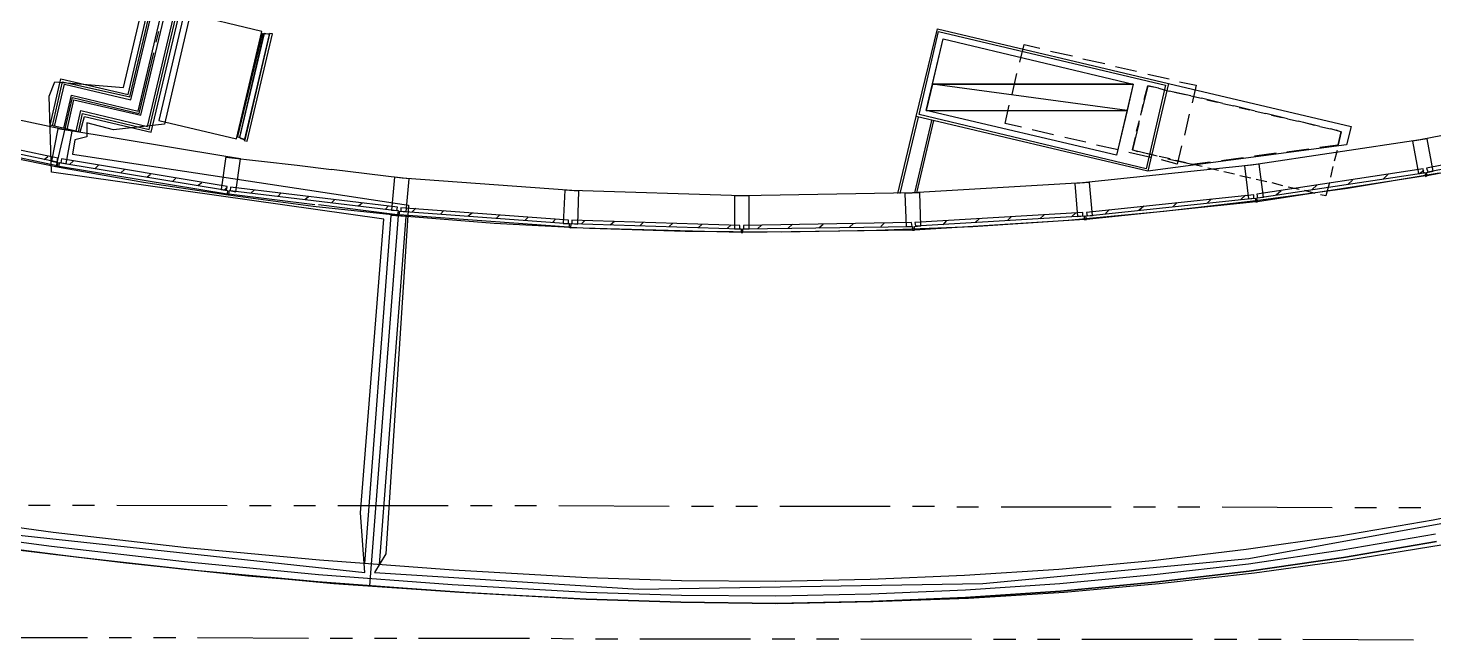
# Model space of a CAD drawing. Header units: feet. Extents: x -84 to 198, y -22 to 181.
# Drawn here: x 47.87 to 79.67, y 6.72 to 20.58 of the extents above; entities that cross this region are included whole.
import ezdxf

# ---------------------------------------------------------------- set-up
doc = ezdxf.new("R2010")
doc.units = ezdxf.units.FT
for name, color, linetype in [('A-AREA-UNIDAD', 30, 'CONTINUOUS'), ('A-LINEA', 7, 'CONTINUOUS'), ('A-MURO-CONCRETO', 8, 'CONTINUOUS')]:
    doc.layers.add(name, color=color, linetype=linetype)

msp = doc.modelspace()

# ---------------------------------------------------------------- linework, layer by layer
at = {"layer": 'A-AREA-UNIDAD'}
for points in [[(52.08, 23.2356), (50.96, 18.4), (49.808, 18.2756), (49.2, 18.4356), (49.2, 18.1156), (48.928, 18.0444), (48.88, 17.7244), (56.48, 16.5689), (55.968, 8.6756), (55.712, 8.2489), (61.68, 7.8756), (69.472, 8), (75.488, 8.5689), (83.968, 10.1156)], [(45.632, 9.3156), (55.488, 8.2489), (55.392, 9.6), (55.92, 16.2489), (48.4, 17.3156), (48.352, 19.04), (48.48, 19.36), (50.032, 19.2356), (50.432, 20.9244)]]:
    msp.add_lwpolyline(points, dxfattribs=at)
at = {"layer": 'A-LINEA'}
for p, q in [((50.1333, 19.0711), (52.7867, 30.3244)), ((50.1733, 19.0178), (52.8267, 30.2578)), ((50.2, 18.9511), (52.8667, 30.1911)), ((50.36, 18.6978), (53.0267, 29.9511)), ((50.4267, 18.6044), (53.08, 29.8444)), ((50.5733, 18.3511), (53.24, 29.5911)), ((50.6133, 18.2844), (53.28, 29.5378)), ((50.6533, 18.2178), (53.32, 29.4711)), ((50.7733, 20.2578), (50.8267, 20.4978)), ((52.6133, 18.1244), (53.1733, 20.4444)), ((52.6133, 18.1244), (53.1733, 20.4444)), ((53.2, 20.4444), (52.6533, 18.1111)), ((53.2, 20.4444), (52.6533, 18.1111)), ((71, 20.0578), (71.4933, 19.9511)), ((50.3867, 18.6444), (50.72, 20.0178)), ((71.7333, 19.8844), (72.2267, 19.7778)), ((48.3733, 18.3778), (48.6133, 19.4311)), ((48.6133, 19.4311), (50.1333, 19.0711)), ((70.1333, 19.0711), (70.24, 19.5511)), ((72.4667, 19.7111), (72.9467, 19.6044)), ((73.2, 19.5378), (73.68, 19.4311)), ((48.4267, 18.3644), (48.6533, 19.3644)), ((48.4667, 18.3511), (48.6933, 19.3111)), ((48.6533, 19.3644), (50.1733, 19.0178)), ((48.6933, 19.3111), (50.2, 18.9511)), ((73.44, 19.2178), (73.68, 19.1511)), ((73.6667, 19.3244), (77.8, 18.3511)), ((74.1733, 19.0444), (73.68, 19.1511)), ((73.8, 19.1244), (74.0533, 19.0711)), ((48.7067, 18.2711), (44.9467, 19.0711)), ((48.5067, 17.4311), (48.88, 19.0044)), ((48.68, 18.3111), (48.8533, 19.0578)), ((48.76, 18.2844), (48.9067, 18.9511)), ((48.8533, 19.0578), (50.36, 18.6978)), ((48.88, 19.0044), (50.3867, 18.6444)), ((48.9067, 18.9511), (50.4267, 18.6044)), ((73.04, 18.6044), (73.0933, 18.8444)), ((74.1733, 19.0444), (74.4133, 18.9911)), ((74.8933, 18.8711), (74.4133, 18.9911)), ((74.5333, 18.9511), (74.7733, 18.8978)), ((74.8933, 18.8711), (75.1467, 18.8178)), ((75.6267, 18.6978), (75.1467, 18.8178)), ((75.2667, 18.7778), (75.5067, 18.7244)), ((83.1333, 18.7911), (79.36, 18.0444)), ((48.96, 18.2444), (49.0667, 18.7111)), ((49.0133, 18.2311), (49.1067, 18.6444)), ((49.0533, 18.2178), (49.1467, 18.5778)), ((49.0667, 18.7111), (50.5733, 18.3511)), ((49.1067, 18.6444), (50.6133, 18.2844)), ((49.1467, 18.5778), (50.6533, 18.2178)), ((67.5467, 16.8311), (67.96, 18.5778)), ((67.6, 16.8311), (68.0133, 18.5644)), ((68.3067, 18.4844), (67.92, 16.8444)), ((67.9733, 16.8444), (68.36, 18.4844)), ((72.9467, 18.2444), (73.0133, 18.4844)), ((74.1333, 18.6311), (74.0267, 18.1511)), ((75.6267, 18.6978), (75.8667, 18.6444)), ((76.36, 18.5244), (75.8667, 18.6444)), ((76, 18.6044), (76.24, 18.5511)), ((76.36, 18.5244), (76.6, 18.4711)), ((77.0933, 18.3511), (76.6, 18.4711)), ((76.72, 18.4444), (76.9733, 18.3778)), ((48.5333, 17.4578), (44.7733, 18.2578)), ((49.0533, 18.2178), (48.3733, 18.3778)), ((52.3467, 17.6711), (48.7067, 18.2711)), ((71.0667, 18.1644), (70.5867, 18.2711)), ((73, 18.4178), (72.8533, 17.8178)), ((77.0933, 18.3511), (77.3333, 18.2978)), ((71.8, 17.9911), (71.32, 18.0978)), ((72.5333, 17.8178), (72.04, 17.9244)), ((72.8533, 17.8178), (73.4133, 17.6844)), ((73.96, 17.9111), (73.8667, 17.4978)), ((79.36, 18.0444), (75.5467, 17.4711)), ((76.3467, 17.7778), (76.84, 17.8444)), ((83.2933, 17.9778), (79.52, 17.2311)), ((48.24, 17.6044), (48.32, 17.6711)), ((48.8133, 17.4978), (48.8933, 17.5644)), ((52.3467, 17.6578), (53.96, 17.4711)), ((73.2667, 17.6444), (72.7733, 17.7644)), ((73.3333, 17.6978), (73.0933, 17.7511)), ((73.7067, 17.6178), (73.4533, 17.6711)), ((73.8667, 17.4978), (73.5067, 17.5911)), ((74.0667, 17.5244), (73.8267, 17.5778)), ((74.4267, 17.4444), (74.1867, 17.4978)), ((74.8667, 17.5778), (75.36, 17.6444)), ((75.6133, 17.6844), (76.1067, 17.7511)), ((77.48, 17.8044), (77.4133, 17.5644)), ((52.3733, 16.8178), (48.5733, 17.4444)), ((49.4, 17.4044), (49.4667, 17.4711)), ((49.9733, 17.2978), (50.0533, 17.3778)), ((50.56, 17.2044), (50.64, 17.2711)), ((51.1467, 17.1111), (51.2133, 17.1778)), ((53.96, 17.4711), (54.7333, 17.3778)), ((56.3333, 17.1778), (54.7333, 17.3778)), ((60.1733, 16.8978), (56.3333, 17.1778)), ((75.5467, 17.4711), (71.72, 17.0711)), ((74.8, 17.3511), (74.56, 17.4044)), ((75.16, 17.2711), (74.92, 17.3244)), ((75.5333, 17.1778), (75.28, 17.2311)), ((79.48, 17.2311), (75.68, 16.6444)), ((77.3867, 17.4444), (77.3333, 17.2044)), ((78.5333, 17.1644), (78.64, 17.2711)), ((79.3467, 17.2844), (79.44, 17.3644)), ((51.72, 17.0178), (51.8, 17.0844)), ((52.3067, 16.9111), (52.3733, 16.9778)), ((52.92, 16.8444), (52.9867, 16.9111)), ((64.0267, 16.7778), (60.1733, 16.8978)), ((71.72, 17.0711), (67.88, 16.8444)), ((75.8933, 17.0978), (75.6533, 17.1511)), ((76.2533, 17.0044), (76.0133, 17.0711)), ((76.1067, 16.8044), (76.2133, 16.8978)), ((76.6267, 16.9244), (76.3733, 16.9778)), ((76.9867, 16.8311), (76.7467, 16.8978)), ((76.92, 16.9244), (77.0267, 17.0178)), ((77.3067, 17.0844), (77.2267, 16.7778)), ((77.7333, 17.0444), (77.8267, 17.1378)), ((54.36, 16.5778), (52.4133, 16.8178)), ((53.52, 16.7644), (53.6, 16.8444)), ((54.1333, 16.6978), (54.2133, 16.7644)), ((56.2267, 16.3511), (54.44, 16.5778)), ((54.7333, 16.6178), (54.8133, 16.6978)), ((55.3467, 16.5511), (55.4267, 16.6178)), ((55.9467, 16.4711), (56.0267, 16.5511)), ((67.88, 16.8444), (64.0267, 16.7778)), ((75.64, 16.6444), (71.8133, 16.2444)), ((73, 16.4578), (73.1067, 16.5511)), ((73.7733, 16.5378), (73.8667, 16.6311)), ((74.5467, 16.6178), (74.64, 16.7111)), ((75.3067, 16.6978), (75.4133, 16.7911)), ((77.2267, 16.7778), (77.1067, 16.8044)), ((56.4133, 16.3111), (55.8133, 8.4311)), ((60.1067, 16.0711), (56.2667, 16.3511)), ((56.56, 16.4178), (56.64, 16.4978)), ((57.2, 16.3644), (57.28, 16.4444)), ((57.8267, 16.3244), (57.92, 16.3911)), ((58.4667, 16.2711), (58.5467, 16.3511)), ((59.1067, 16.2178), (59.1867, 16.2978)), ((59.7333, 16.1778), (59.8133, 16.2578)), ((60.3867, 16.1378), (60.4667, 16.2178)), ((71.7733, 16.2444), (67.92, 16.0044)), ((68.5733, 16.1244), (68.6533, 16.2178)), ((69.2933, 16.1778), (69.3867, 16.2578)), ((70.0267, 16.2178), (70.12, 16.3111)), ((70.76, 16.2578), (70.8533, 16.3511)), ((71.48, 16.3111), (71.5733, 16.3911)), ((72.24, 16.3778), (72.3333, 16.4711)), ((64, 15.9511), (60.1467, 16.0578)), ((61.04, 16.1244), (61.1333, 16.2044)), ((61.7067, 16.0978), (61.7867, 16.1778)), ((62.3733, 16.0844), (62.4533, 16.1644)), ((63.0267, 16.0578), (63.12, 16.1378)), ((63.6933, 16.0444), (63.7733, 16.1244)), ((67.88, 16.0044), (64.04, 15.9511)), ((64.3733, 16.0311), (64.4667, 16.1244)), ((65.0667, 16.0444), (65.16, 16.1378)), ((65.76, 16.0578), (65.8533, 16.1378)), ((66.4533, 16.0711), (66.5467, 16.1511)), ((67.16, 16.0844), (67.24, 16.1644)), ((67.8533, 16.0844), (67.8667, 16.0978)), ((47.88, 9.7778), (48.3733, 9.7778)), ((48.88, 9.7778), (49.3733, 9.7778)), ((49.88, 9.7778), (52.3733, 9.7644)), ((52.88, 9.7644), (53.3733, 9.7644)), ((53.88, 9.7644), (54.3733, 9.7644)), ((54.88, 9.7644), (57.3733, 9.7644)), ((57.88, 9.7644), (58.3733, 9.7644)), ((58.88, 9.7644), (59.3733, 9.7644)), ((59.88, 9.7644), (62.3733, 9.7511)), ((62.88, 9.7511), (63.3733, 9.7511)), ((63.88, 9.7511), (64.3733, 9.7511)), ((64.88, 9.7511), (67.3733, 9.7511)), ((67.88, 9.7511), (68.3733, 9.7511)), ((68.88, 9.7378), (69.3733, 9.7378)), ((69.88, 9.7378), (72.3733, 9.7378)), ((72.88, 9.7378), (73.3733, 9.7378)), ((73.88, 9.7378), (74.3733, 9.7378)), ((74.88, 9.7378), (77.3733, 9.7244)), ((77.88, 9.7244), (78.3733, 9.7244)), ((78.88, 9.7244), (79.3733, 9.7244)), ((46.7067, 6.7778), (49.2133, 6.7778)), ((49.7067, 6.7778), (50.2133, 6.7778)), ((50.7067, 6.7778), (51.2133, 6.7778)), ((51.7067, 6.7778), (54.2133, 6.7644)), ((54.7067, 6.7644), (55.2133, 6.7644)), ((55.7067, 6.7644), (56.2133, 6.7644)), ((56.7067, 6.7644), (59.2133, 6.7644)), ((59.7067, 6.7644), (60.2133, 6.7511)), ((60.7067, 6.7511), (61.2133, 6.7511)), ((61.7067, 6.7511), (64.2133, 6.7511)), ((64.7067, 6.7511), (65.2133, 6.7511)), ((65.7067, 6.7511), (66.2133, 6.7511)), ((66.7067, 6.7511), (69.2133, 6.7378)), ((69.7067, 6.7378), (70.2133, 6.7378)), ((70.7067, 6.7378), (71.2133, 6.7378)), ((71.7067, 6.7378), (74.2133, 6.7378)), ((74.7067, 6.7378), (75.2133, 6.7378)), ((75.7067, 6.7378), (76.2133, 6.7378)), ((76.7067, 6.7378), (79.2133, 6.7244))]:
    msp.add_line(p, q, dxfattribs=at)
for points in [[(52.5867, 18.0711), (53.16, 20.4978), (51.4, 20.9244), (50.8267, 18.4844), (52.5867, 18.0711)], [(52.7733, 18.0444), (52.6933, 18.0711), (52.68, 18.0844), (52.6533, 18.0978), (52.6533, 18.1111), (52.6267, 18.0978), (52.6133, 18.1244), (52.6, 18.1111), (53.16, 20.4578), (53.1733, 20.4444), (53.1867, 20.4578), (53.2, 20.4444), (53.2133, 20.4578), (53.24, 20.4444), (53.2533, 20.4578), (53.3333, 20.4444), (52.7733, 18.0444)], [(52.7733, 18.0444), (52.6933, 18.0711), (52.68, 18.0844), (52.6533, 18.0978), (52.6533, 18.1111), (52.6267, 18.0978), (52.6133, 18.1244), (52.6, 18.1111), (53.16, 20.4578), (53.1733, 20.4444), (53.1867, 20.4578), (53.2, 20.4444), (53.2133, 20.4578), (53.24, 20.4444), (53.2533, 20.4578), (53.3333, 20.4444), (52.7733, 18.0444)], [(53.3333, 20.4311), (53.2133, 20.4578), (52.6533, 18.0978), (52.7733, 18.0578), (53.3333, 20.4311)], [(53.3333, 20.4311), (53.2133, 20.4578), (52.6533, 18.0978), (52.7733, 18.0578), (53.3333, 20.4311)], [(53.4, 20.4444), (53.3333, 20.4578), (52.76, 18.0311), (52.8267, 18.0178), (53.4, 20.4444)], [(53.4, 20.4444), (53.3333, 20.4578), (52.76, 18.0311), (52.8267, 18.0178), (53.4, 20.4444)], [(68.44, 20.5644), (73.6667, 19.3244), (73.2, 17.3378), (67.96, 18.5778), (68.44, 20.5644)], [(68.4667, 20.4978), (73.6, 19.2844), (73.16, 17.3911), (68.0267, 18.6178), (68.4667, 20.4978)], [(68.5733, 20.3378), (72.8667, 19.3111), (72.4933, 17.6978), (68.1867, 18.7111), (68.5733, 20.3378)], [(72.8667, 19.3111), (72.4933, 17.6978), (68.1867, 18.7111), (68.5733, 20.3378), (72.8667, 19.3111)], [(70.3067, 19.8044), (70.4, 20.2044), (70.76, 20.1244)], [(73.44, 19.2178), (73.2, 19.2711), (73.0533, 18.6578)], [(73.12, 18.9644), (73.2, 19.2711), (73.32, 19.2444)], [(73.92, 19.3644), (74.2933, 19.2844), (74.2, 18.8844)], [(70.3467, 18.3378), (69.9733, 18.4178), (70.0667, 18.8311)], [(48.5467, 17.6311), (44.8267, 18.4178), (44.8133, 18.3378), (48.5333, 17.5511), (48.5467, 17.6311)], [(48.4, 17.5644), (48.5467, 17.5378), (48.5333, 17.4578), (48.5733, 17.4444), (48.5867, 17.5378), (48.7333, 17.5111), (48.8667, 18.2444), (48.5467, 18.2978), (48.4, 17.5644)], [(77.8, 18.3511), (77.6933, 17.9378), (73.2, 17.3378)], [(77.0933, 17.8844), (77.5067, 17.9378), (77.5733, 18.2311), (77.3333, 18.2978)], [(77.4533, 18.2711), (77.5733, 18.2311), (77.5067, 17.9378)], [(83.24, 18.1378), (79.5067, 17.4044), (79.5333, 17.3244), (83.2533, 18.0578), (83.24, 18.1378)], [(72.9733, 17.7778), (72.8533, 17.8178), (72.92, 18.1111)], [(79.32, 17.2844), (79.4667, 17.3111), (79.48, 17.2178), (79.52, 17.2311), (79.5067, 17.3111), (79.6533, 17.3378), (79.52, 18.0711), (79.1867, 18.0178), (79.32, 17.2844)], [(47.32, 8.8044), (50.08, 8.4711), (52.84, 8.1778), (55.6, 7.9511), (56.2533, 16.3378), (54.32, 16.5378), (52.4, 16.7911), (50.48, 17.0844), (48.5733, 17.4178), (46.68, 17.8044)], [(52.3733, 16.9911), (48.6267, 17.6178), (48.6133, 17.5244), (52.36, 16.9111), (52.3733, 16.9911)], [(52.24, 16.9244), (52.3867, 16.8978), (52.3733, 16.8178), (52.4133, 16.8178), (52.4267, 16.8978), (52.5733, 16.8711), (52.68, 17.6178), (52.3467, 17.6711), (52.24, 16.9244)], [(73.6533, 17.6178), (74.2, 17.4978), (74.6133, 17.5511)], [(75.48, 16.7111), (75.6267, 16.7244), (75.64, 16.6444), (75.68, 16.6444), (75.6667, 16.7378), (75.8133, 16.7511), (75.72, 17.4978), (75.3867, 17.4578), (75.48, 16.7111)], [(79.7333, 8.9511), (77.6267, 8.5911), (75.4933, 8.2844), (73.36, 8.0311), (71.2267, 7.8311), (69.08, 7.6844), (66.9333, 7.5911), (64.7867, 7.5511), (62.64, 7.5778), (60.4933, 7.6444), (58.0533, 7.7778), (55.6, 7.9511), (56.2533, 16.3378), (58.4133, 16.1644), (60.5733, 16.0444), (62.7333, 15.9778), (64.9067, 15.9644), (67.0667, 16.0044), (69.24, 16.0844), (71.4, 16.2311), (73.56, 16.4311), (75.64, 16.6711), (77.72, 16.9511), (79.7867, 17.2978)], [(56.0933, 16.4578), (56.24, 16.4444), (56.2267, 16.3511), (56.2667, 16.3511), (56.28, 16.4311), (56.4267, 16.4178), (56.4933, 17.1644), (56.16, 17.2044), (56.0933, 16.4578)], [(79.4267, 17.3911), (75.6667, 16.8178), (75.68, 16.7378), (79.44, 17.2978), (79.4267, 17.3911)], [(56.2267, 16.5244), (52.4533, 16.9778), (52.44, 16.8978), (56.2133, 16.4444), (56.2267, 16.5244)], [(59.9733, 16.1511), (60.12, 16.1511), (60.1067, 16.0711), (60.1467, 16.0578), (60.16, 16.1511), (60.3067, 16.1378), (60.3333, 16.8844), (60.0133, 16.9111), (59.9733, 16.1511)], [(71.6133, 16.3111), (71.76, 16.3244), (71.76, 16.2444), (71.8133, 16.2444), (71.8, 16.3244), (71.9467, 16.3378), (71.88, 17.0844), (71.5467, 17.0578), (71.6133, 16.3111)], [(63.8533, 16.0311), (64, 16.0311), (64, 15.9511), (64.04, 15.9511), (64.04, 16.0311), (64.1867, 16.0311), (64.1867, 16.7778), (63.8533, 16.7778), (63.8533, 16.0311)], [(67.7333, 16.0844), (67.88, 16.0844), (67.88, 16.0044), (67.92, 16.0044), (67.92, 16.0844), (68.0667, 16.0978), (68.04, 16.8444), (67.7067, 16.8311), (67.7333, 16.0844)], [(75.6, 16.8044), (71.8133, 16.4044), (71.8267, 16.3244), (75.6, 16.7244), (75.6, 16.8044)], [(56.4133, 16.3111), (56.08, 16.3378), (55.48, 8.4578)], [(60.0933, 16.2311), (56.3067, 16.5111), (56.3067, 16.4311), (60.0933, 16.1511), (60.0933, 16.2311)], [(63.9733, 16.1111), (60.1733, 16.2311), (60.1733, 16.1511), (63.9733, 16.0311), (63.9733, 16.1111)], [(71.7333, 16.4044), (67.9333, 16.1778), (67.9467, 16.0978), (71.7333, 16.3244), (71.7333, 16.4044)], [(67.8533, 16.1778), (64.0533, 16.1111), (64.0533, 16.0311), (67.8667, 16.0844), (67.8533, 16.1778)], [(45.4267, 9.5778), (48.44, 9.1644), (51.4533, 8.8178), (54.4667, 8.5378), (57.4933, 8.3111), (60.52, 8.1378), (62.6533, 8.0711), (64.7867, 8.0578), (66.92, 8.0978), (69.0533, 8.1911), (71.1867, 8.3244), (73.3067, 8.5244), (75.4267, 8.7778), (77.5467, 9.0844), (79.6533, 9.4444), (81.7467, 9.8578)], [(45.3867, 9.2444), (48.4, 8.8444), (51.4133, 8.4978), (54.44, 8.2044), (57.4667, 7.9778), (60.5067, 7.8044), (62.6533, 7.7378), (64.7867, 7.7244), (66.9333, 7.7644), (69.08, 7.8578), (71.2133, 8.0044), (73.3467, 8.2044), (75.48, 8.4444), (77.6, 8.7644), (79.7067, 9.1244)], [(45.36, 9.0844), (48.3733, 8.6711), (51.4, 8.3244), (54.4267, 8.0444), (57.4667, 7.8178), (60.4933, 7.6444)], [(45.36, 9.0844), (48.3733, 8.6711), (51.4, 8.3244), (54.4267, 8.0444), (57.4667, 7.8178), (60.4933, 7.6444)], [(46.24, 8.9511), (49.08, 8.5911), (51.9333, 8.2711), (54.7867, 8.0044), (57.64, 7.8044), (60.4933, 7.6444), (62.6667, 7.5778), (64.8267, 7.5511), (66.9867, 7.5911), (69.1467, 7.6711), (71.3067, 7.8044), (73.4533, 8.0044), (75.6133, 8.2444), (77.7467, 8.5378), (79.88, 8.8844)], [(60.4933, 7.6444), (62.64, 7.5778), (64.7867, 7.5511), (66.9333, 7.5911), (69.08, 7.6844), (71.2267, 7.8311), (73.36, 8.0311), (75.4933, 8.2844), (77.6267, 8.5911), (79.7333, 8.9511)], [(60.4933, 7.6444), (62.64, 7.5778), (64.7867, 7.5511), (66.9333, 7.5911), (69.08, 7.6844), (71.2267, 7.8311), (73.36, 8.0311), (75.4933, 8.2844), (77.6267, 8.5911), (79.7333, 8.9511)]]:
    msp.add_lwpolyline(points, dxfattribs=at)
at = {"layer": 'A-MURO-CONCRETO'}
for points in [[(68.5733, 20.3378), (72.8667, 19.3111), (68.3333, 19.3111), (68.5733, 20.3378), (68.5733, 20.3378)], [(68.3333, 19.3111), (68.1867, 18.7111), (72.7333, 18.7111), (68.3333, 19.3111)], [(68.3333, 19.3111), (72.8667, 19.3111), (72.7333, 18.7111), (68.3333, 19.3111), (68.3333, 19.3111)], [(68.1867, 18.7111), (72.7333, 18.7111), (72.4933, 17.6978), (68.1867, 18.7111), (68.1867, 18.7111)]]:
    msp.add_lwpolyline(points, dxfattribs=at)

doc.saveas('drawing.dxf')
